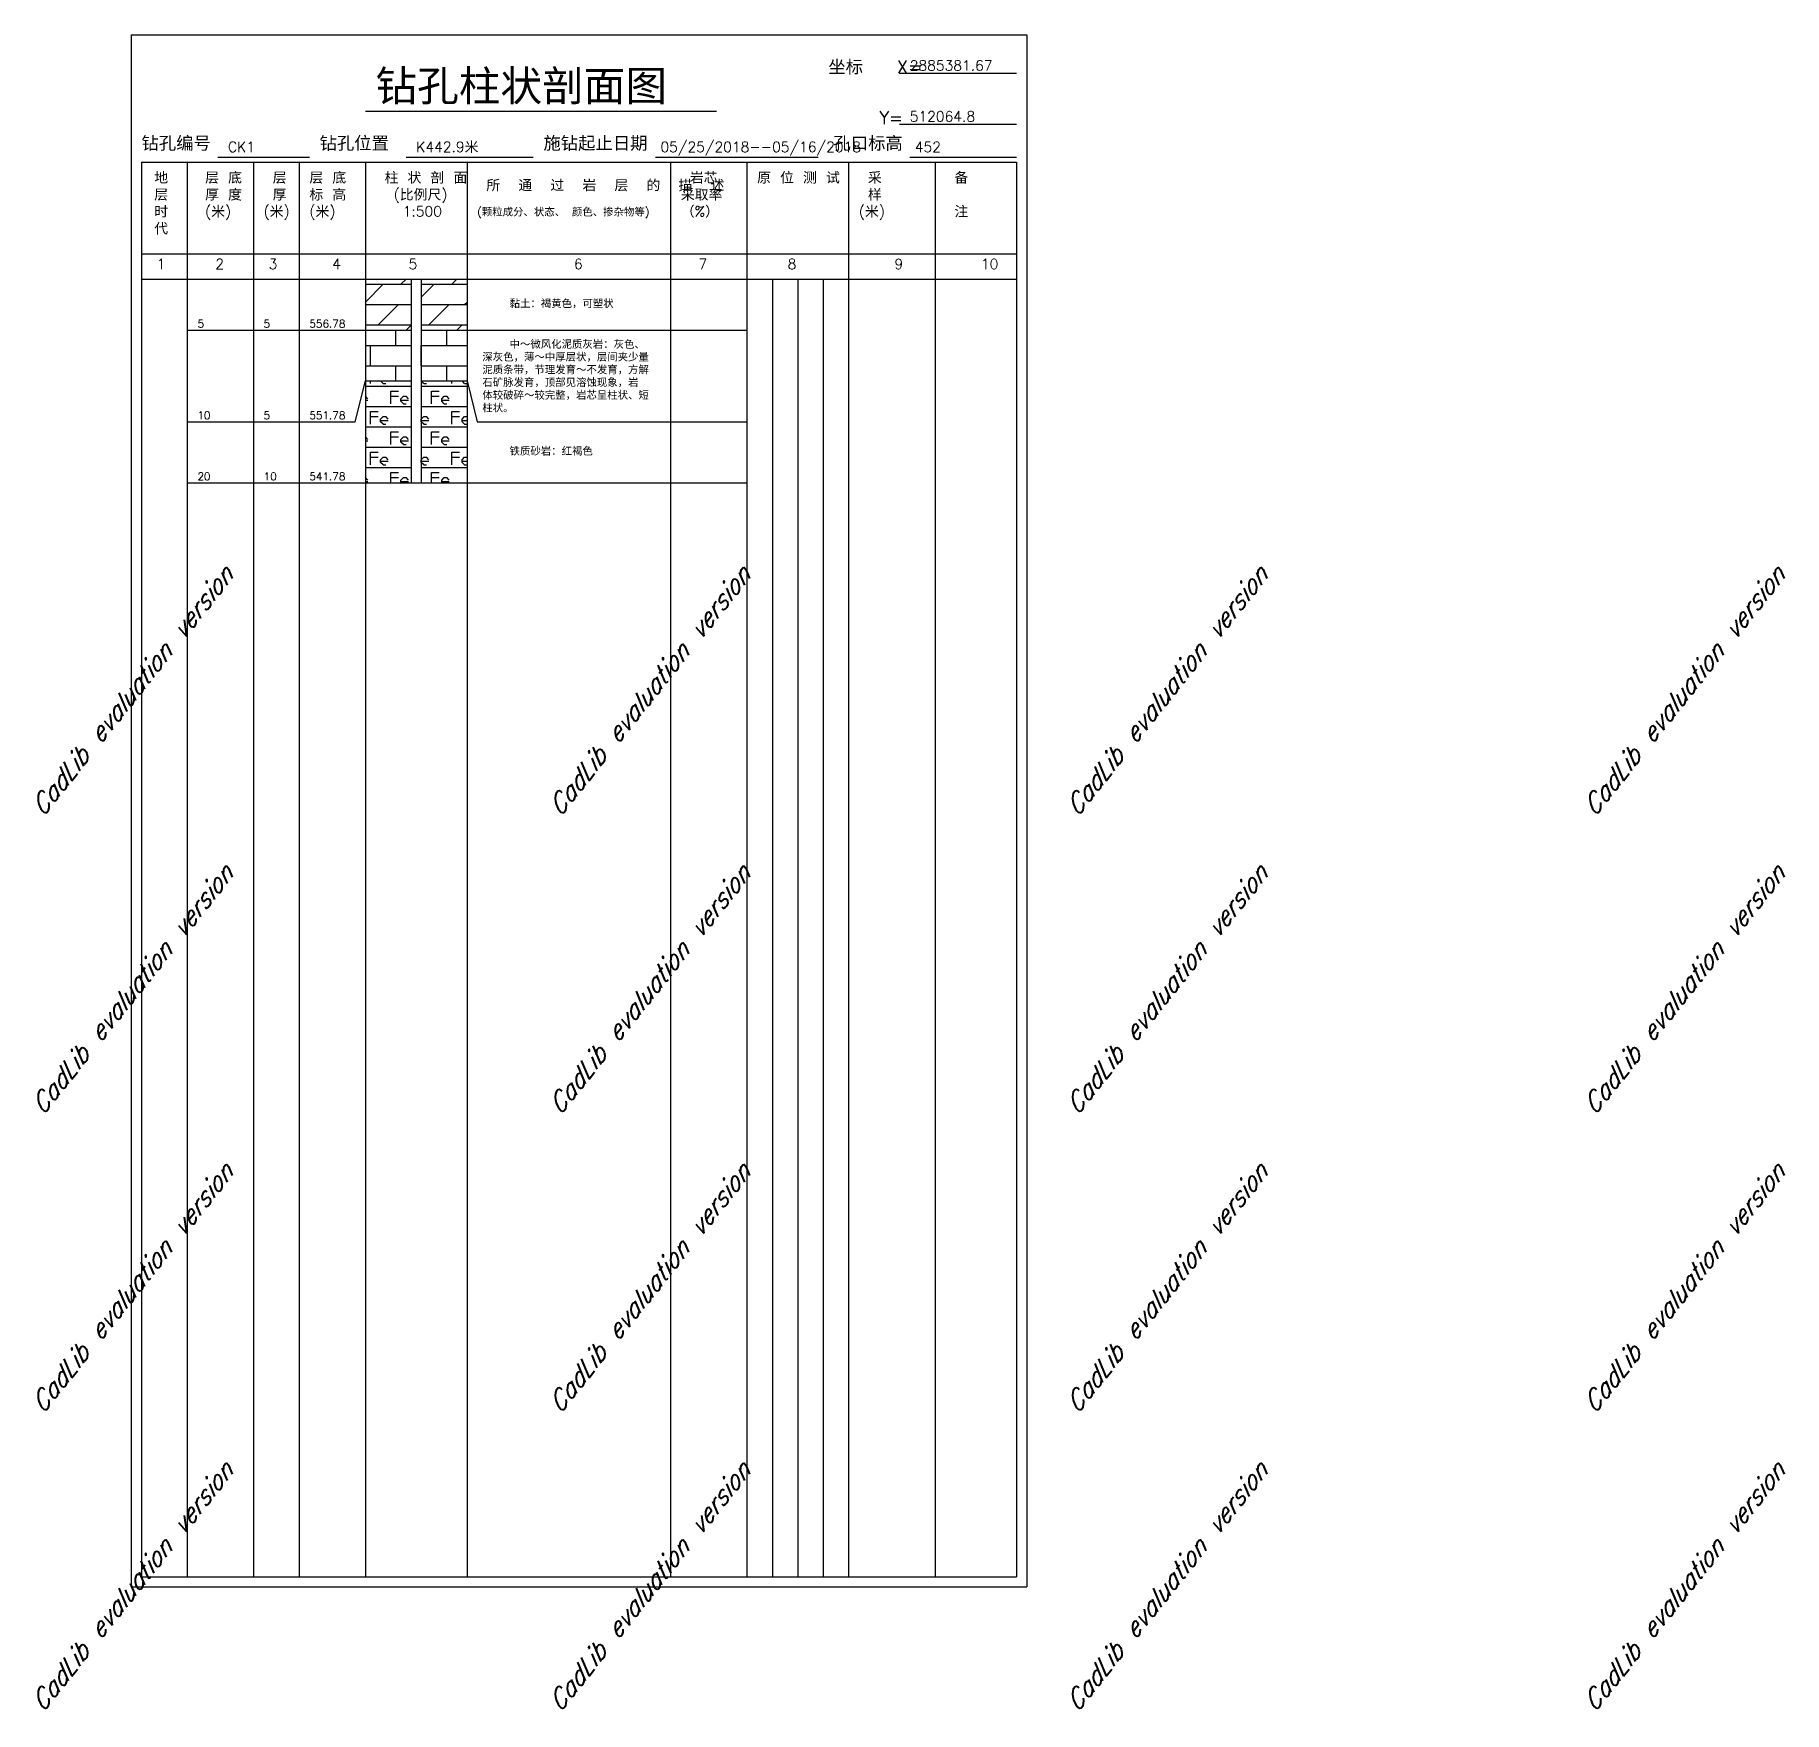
# Model space of a CAD drawing. Header units: inches. Extents: x -21 to 323, y -305 to 25.
import ezdxf
from ezdxf.enums import TextEntityAlignment as Align

# ---------------------------------------------------------------- set-up
doc = ezdxf.new("R2010")
doc.units = ezdxf.units.IN
doc.header["$MEASUREMENT"] = 0
for name, pattern in [('applicanceXpEOQgI', [0]), ('applicanceYpEOQgI', [0]), ('drillDateLinepEOQgI', [0]), ('drillHoleStaHeightpEOQgI', [0]), ('drillLocationLinepEOQgI', [0]), ('lastLine1jWKIpS', [0]), ('line110Ll0fuH', [0]), ('line1207Q55qN', [0]), ('line140txgvEL', [0]), ('line210Ll0fuH', [0]), ('line2207Q55qN', [0]), ('line240txgvEL', [0]), ('TestLine1pEOQgI', [0]), ('TestLine2pEOQgI', [0]), ('TestLine3pEOQgI', [0]), ('titleLinepEOQgI', [0]), ('verticalLine110Ll0fuH', [0]), ('verticalLine1207Q55qN', [0]), ('verticalLine140txgvEL', [0]), ('verticalLine210Ll0fuH', [0]), ('verticalLine2207Q55qN', [0]), ('verticalLine240txgvEL', [0]), ('zkbhLinepEOQgI', [0])]:
    doc.linetypes.add(name, pattern=pattern)
doc.layers.add('pEOQgI贵州省余庆至安龙高速公路三都至独山段公路工程第1合同段', color=7, linetype='Continuous')
doc.styles.get("Standard").update_dxf_attribs({"font": 'txt.shx'})
doc.dimstyles.get("Standard").update_dxf_attribs({"dimtxt": 0.18, "dimasz": 0.18, "dimexe": 0.18, "dimexo": 0.0625, "dimgap": 0.09, "dimtad": 0, "dimtih": 1, "dimtoh": 1, "dimdec": 4, "dimzin": 0, "dimdsep": 46, "dimtxsty": 'Standard', "dimcen": 0.09, "dimadec": 0, "dimazin": 0, "dimtfac": 1, "dimtdec": 4, "dimtofl": 0, "dimtmove": 0, "dimatfit": 0, "dimfxl": 1, "dimtolj": 1, "dimtzin": 0, "dimarcsym": 0})
pattern_1 = [(0, (0, 0), (0, 4), []), (45, (5, 0), (-10, 9e-16), [5.6569, -11.3137]), (45, (2.5, 4), (-10, 9e-16), [5.6569, -11.3137]), (45, (-0.5, 8), (-10, 9e-16), [5.6569, -11.3137])]
pattern_2 = [(0, (0, 0), (0, 4), []), (90, (5, 0), (-10, 6e-16), [4, -4]), (90, (10, 4), (-10, 6e-16), [4, -4])]
pattern_3 = [(45, (3, 1.5), (-4.00003, 4.00003), [0.7071, -4.9497]), (135, (3.5, 0.5), (-4.00003, -4.00003), [0.7071, -4.9497]), (135, (4.5, 1.5), (-4.00003, -4.00003), [0.7071, -4.9497]), (90, (3, 1), (-4, 4), [0.5, -7.5]), (0, (3.5, 0.5), (-4, 4), [0.5, -7.5]), (0, (3.5, 2), (-4, 4), [0.5, -7.5]), (0, (3, 1.25), (-4, 4), [1.5, -6.5]), (0, (0, 0), (0, 4), []), (0, (1, 2), (4, 4), [1.5, -6.5]), (0, (1, 3), (4, 4), [1.5, -6.5]), (90, (1, 0.5), (-4, 4), [2.5, -5.5]), (0, (7, 2), (4, 4), [0.2, -8])]

# ---------------------------------------------------------------- blocks, each defined once
blk = doc.blocks.new('*T0')
at = {"color": 0, "linetype": 'Continuous', "lineweight": -2}
for p, q in [((0, 0), (172, 0)), ((0, 0), (0, -278)), ((9, 0), (9, -278)), ((22, 0), (22, -278)), ((31, 0), (31, -278)), ((44, 0), (44, -278)), ((64, 0), (64, -278)), ((104, 0), (104, -278)), ((119, 0), (119, -278)), ((139, 0), (139, -278)), ((156, 0), (156, -278)), ((172, 0), (172, -278)), ((0, -18), (172, -18)), ((0, -23), (172, -23)), ((0, -278), (172, -278))]:
    blk.add_line(p, q, dxfattribs=at)
blk = doc.blocks.new('*T1')
at = {"color": 0, "linetype": 'Continuous', "lineweight": -2}
for p, q in [((0, 0), (176, 0)), ((0, 0), (0, -305)), ((176, 0), (176, -305)), ((0, -305), (176, -305))]:
    blk.add_line(p, q, dxfattribs=at)
blk = doc.blocks.new('AcosticBoreHoleTable_BlockpEOQgI')
at = {"linetype": 'applicanceXpEOQgI'}
blk.add_line((149, 17.5), (172, 17.5), dxfattribs=at)
at = {"linetype": 'titleLinepEOQgI'}
blk.add_line((44, 10), (113, 10), dxfattribs=at)
at = {"linetype": 'applicanceYpEOQgI'}
blk.add_line((149, 7.5), (172, 7.5), dxfattribs=at)
at = {"linetype": 'zkbhLinepEOQgI'}
blk.add_line((15, 1), (33, 1), dxfattribs=at)
at = {"linetype": 'drillLocationLinepEOQgI'}
blk.add_line((52, 1), (77, 1), dxfattribs=at)
at = {"linetype": 'drillDateLinepEOQgI'}
blk.add_line((101, 1), (133, 1), dxfattribs=at)
at = {"linetype": 'drillHoleStaHeightpEOQgI'}
blk.add_line((151, 1), (172, 1), dxfattribs=at)
at = {"color": 9, "linetype": 'TestLine1pEOQgI'}
blk.add_line((124, -23), (124, -278), dxfattribs=at)
at = {"color": 9, "linetype": 'TestLine2pEOQgI'}
blk.add_line((129, -23), (129, -278), dxfattribs=at)
at = {"color": 9, "linetype": 'TestLine3pEOQgI'}
blk.add_line((134, -23), (134, -278), dxfattribs=at)
for name, p in [('*T1', (-2, 25)), ('*T0', (0, 0))]:
    blk.add_blockref(name, p)
at = {"attachment_point": 1}
for s, insert, char_height in [('钻孔柱状剖面图', (46, 18), 6), ('坐标   X=', (135, 20), 2.5), ('2885381.67', (151, 20), 2), ('Y=', (145, 10), 2.5), ('512064.8', (151, 10), 2), ('钻孔编号', (0, 5), 2.5), ('CK1', (17, 4), 2), ('钻孔位置', (35, 5), 2.5), ('K442.9米', (54, 4), 2), ('施钻起止日期', (79, 5), 2.5), ('05/25/2018--05/16/2018', (102, 4), 2), ('孔口标高', (136, 5), 2.5), ('452', (152, 4), 2), ('地\\P层\\P时\\P代', (2.5, -2), 2), ('层 底\\P厚 度\\P(米)', (12.5, -2), 2), (' 层 \\P 厚 \\P(米)', (24, -2), 2), ('层 底\\P标 高\\P(米)', (33, -2), 2), (' 柱 状 剖 面\\P  (比例尺)\\P   1:500', (46, -2), 2), (' 所  通  过  岩  层  的  描  述\\P', (66, -3.5), 2), (' 岩芯\\P采取率\\P（%）', (106, -2), 2), ('原 位 测 试', (121, -2), 2), (' 采 \\P 样 \\P(米)', (141, -2), 2), (' 备 \\P\\P 注 ', (158, -2), 2), ('(颗粒成分、状态、 颜色、掺杂物等)', (66, -9), 1.5), ('1', (3, -19), 2), ('2', (14.5, -19), 2), ('3', (25, -19), 2), ('4', (37.5, -19), 2), ('5', (52.5, -19), 2), ('6', (85, -19), 2), ('7', (109.5, -19), 2), ('8', (127, -19), 2), ('9', (148, -19), 2), ('10', (165, -19), 2)]:
    blk.add_mtext(s, dxfattribs=dict(at, insert=insert, char_height=char_height))
blk = doc.blocks.new('*W188397')
at = {"color": 9}
blk.add_text('CadLib evaluation version', height=1, rotation=36, dxfattribs=at).set_placement((0, 0), align=Align.MIDDLE_CENTER)

msp = doc.modelspace()

# ---------------------------------------------------------------- hatches: boundary and pattern name
h = msp.add_hatch()
h.set_pattern_fill('HW028', color=256, style=0, pattern_type=0)
h.set_pattern_definition(pattern_1)
h.paths.add_polyline_path([(44, -23), (53, -23), (53, -33), (44, -33)], flags=0)
h = msp.add_hatch()
h.set_pattern_fill('HW028', color=256, style=0, pattern_type=0)
h.set_pattern_definition(pattern_1)
h.paths.add_polyline_path([(55, -23), (64, -23), (64, -33), (55, -33)], flags=0)
h = msp.add_hatch()
h.set_pattern_fill('HW027', color=256, style=0, pattern_type=0)
h.set_pattern_definition(pattern_2)
h.paths.add_polyline_path([(44, -33), (53, -33), (53, -43), (44, -43)], flags=0)
h = msp.add_hatch()
h.set_pattern_fill('HW027', color=256, style=0, pattern_type=0)
h.set_pattern_definition(pattern_2)
h.paths.add_polyline_path([(55, -33), (64, -33), (64, -43), (55, -43)], flags=0)
h = msp.add_hatch()
h.set_pattern_fill('HW004', color=256, style=0, pattern_type=0)
h.set_pattern_definition(pattern_3)
h.paths.add_polyline_path([(44, -43), (53, -43), (53, -63), (44, -63)], flags=0)
h = msp.add_hatch()
h.set_pattern_fill('HW004', color=256, style=0, pattern_type=0)
h.set_pattern_definition(pattern_3)
h.paths.add_polyline_path([(55, -43), (64, -43), (64, -63), (55, -63)], flags=0)

# ---------------------------------------------------------------- linework, layer by layer
at = {"linetype": 'verticalLine110Ll0fuH'}
msp.add_line((53, -23), (53, -33), dxfattribs=at)
at = {"linetype": 'verticalLine210Ll0fuH'}
msp.add_line((55, -23), (55, -33), dxfattribs=at)
at = {"linetype": 'line210Ll0fuH'}
msp.add_line((44, -33), (53, -33), dxfattribs=at)
at = {"linetype": 'verticalLine1207Q55qN'}
msp.add_line((53, -33), (53, -43), dxfattribs=at)
at = {"linetype": 'line110Ll0fuH'}
msp.add_line((55, -33), (64, -33), dxfattribs=at)
at = {"linetype": 'verticalLine2207Q55qN'}
msp.add_line((55, -33), (55, -43), dxfattribs=at)
at = {"linetype": 'line2207Q55qN'}
msp.add_line((44, -43), (53, -43), dxfattribs=at)
at = {"linetype": 'verticalLine140txgvEL'}
msp.add_line((53, -43), (53, -63), dxfattribs=at)
at = {"linetype": 'line1207Q55qN'}
msp.add_line((55, -43), (64, -43), dxfattribs=at)
at = {"linetype": 'verticalLine240txgvEL'}
msp.add_line((55, -43), (55, -63), dxfattribs=at)
at = {"linetype": 'line240txgvEL'}
msp.add_line((44, -63), (53, -63), dxfattribs=at)
at = {"linetype": 'lastLine1jWKIpS'}
msp.add_line((53, -63), (55, -63), dxfattribs=at)
at = {"linetype": 'line140txgvEL'}
msp.add_line((55, -63), (64, -63), dxfattribs=at)

# ---------------------------------------------------------------- block references
at = {"xscale": 2.6399999999999997, "yscale": 4.575, "row_count": 4, "column_count": 4, "row_spacing": 58.666666666666664, "column_spacing": 101.66666666666667}
msp.add_blockref('*W188397', (-2, -280), dxfattribs=at)
at = {"layer": 'pEOQgI贵州省余庆至安龙高速公路三都至独山段公路工程第1合同段'}
msp.add_blockref('AcosticBoreHoleTable_BlockpEOQgI', (0, 0), dxfattribs=at)

# ---------------------------------------------------------------- texts
at = {"char_height": 1.5, "attachment_point": 1}
for s, insert in [('    黏土：褐黄色，可塑状', (67, -27)), ('5', (11, -31)), ('5', (24, -31)), ('556.78', (33, -31)), ('    中～微风化泥质灰岩：灰色、\\P深灰色，薄～中厚层状，层间夹少量\\P泥质条带，节理发育～不发育，方解\\P石矿脉发育，顶部见溶蚀现象，岩\\P体较破碎～较完整，岩芯呈柱状、短\\P柱状。', (67, -35)), ('10', (11, -49)), ('5', (24, -49)), ('551.78', (33, -49)), ('    铁质砂岩：红褐色', (67, -56)), ('20', (11, -61)), ('10', (24, -61)), ('541.78', (33, -61))]:
    msp.add_mtext(s, dxfattribs=dict(at, insert=insert))

# ---------------------------------------------------------------- leaders
at = {"has_arrowhead": 0}
for points in [[(9, -33), (42, -33), (44, -33)], [(64, -33), (66, -33), (119, -33)], [(9, -51), (42, -51), (44, -43)], [(64, -43), (66, -51), (119, -51)], [(9, -63), (42, -63), (44, -63)], [(64, -63), (66, -63), (119, -63)]]:
    msp.add_leader(points, dimstyle='Standard', dxfattribs=at)

doc.saveas('drawing.dxf')
